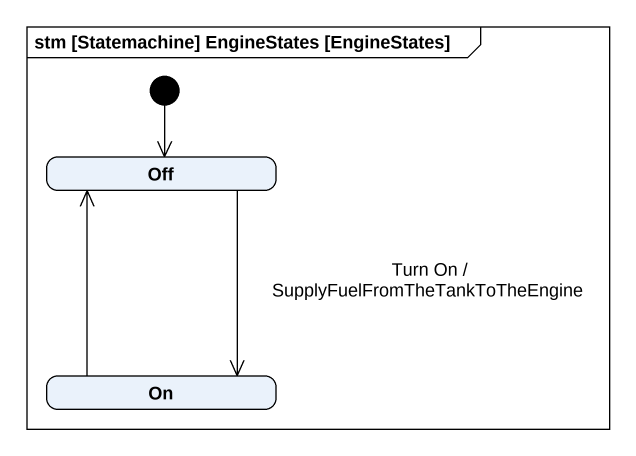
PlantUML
@startuml
mainframe stm [Statemachine] EngineStates [EngineStates]
hide empty description
state Off
state "On" as On_
[*] --> Off
Off --> On_ : Turn On / SupplyFuelFromTheTankToTheEngine
On_ -up-> Off
@enduml
